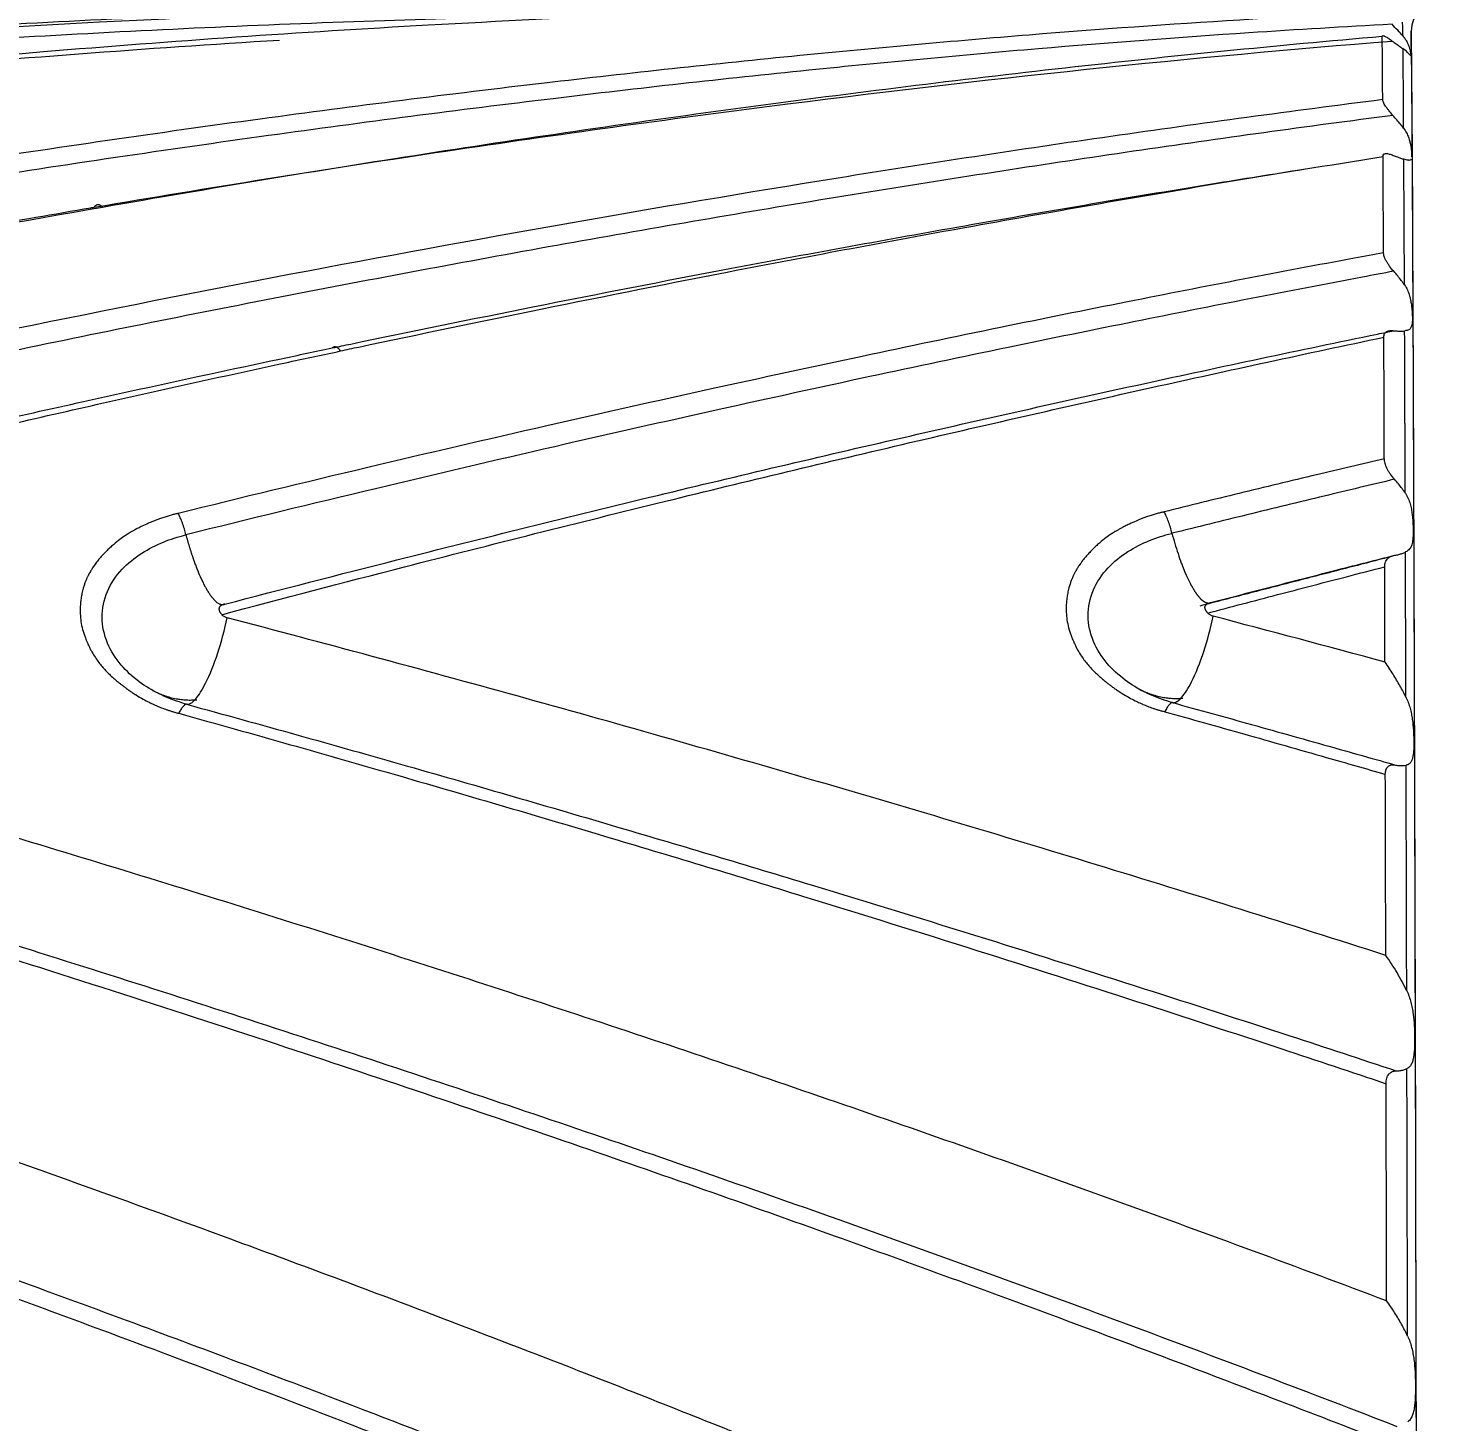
# Model space of a CAD drawing. Extents: x 16539 to 19738, y -91 to 2224.
# Drawn here: x 17740.02 to 17754.34, y 1933.45 to 1947.58 of the extents above; entities that cross this region are included whole.
import ezdxf

# ---------------------------------------------------------------- set-up
doc = ezdxf.new("R2010")
doc.units = 0
doc.header["$LTSCALE"] = 10
doc.header["$MEASUREMENT"] = 0
doc.header["$PDMODE"] = 3
doc.header["$PDSIZE"] = -10
doc.layers.get('0').update_dxf_attribs({"linetype": 'CONTINUOUS'})
doc.layers.get('DEFPOINTS').update_dxf_attribs({"linetype": 'CONTINUOUS'})
doc.layers.add('1', color=7, linetype='CONTINUOUS')
doc.styles.add('Daelim Dimension', font='NanumGothic.ttf')
doc.dimstyles.new('DEFAULT', dxfattribs={"dimscale": 2, "dimtxt": 2, "dimasz": 2, "dimexe": 0, "dimexo": 2, "dimgap": 1, "dimtad": 1, "dimdec": 1, "dimzin": 9, "dimdsep": 46, "dimtxsty": 'Daelim Dimension', "dimcen": 0.5, "dimclrd": 5, "dimclre": 5, "dimclrt": 256, "dimadec": 1, "dimazin": 0, "dimtfac": 1, "dimtdec": 1, "dimtix": 1, "dimtmove": 0, "dimatfit": 3, "dimfxl": 1, "dimtolj": 1, "dimtzin": 1, "dimlwd": 9, "dimlwe": 9, "dimarcsym": 0})

# ---------------------------------------------------------------- blocks, each defined once
blk = doc.blocks.new('*D22')
at = {"color": 5, "lineweight": 9, "ltscale": 0.5, "transparency": 16777216}
for p, q in [((17622.78, 2064.783), (18054.86, 2064.783)), ((18052.86, 1462.432), (18052.86, 2056.783)), ((17517.576, 1454.432), (18054.86, 1454.432))]:
    blk.add_line(p, q, dxfattribs=at)
at = {"color": 5, "ltscale": 0.5, "transparency": 16777216}
for points in [[(18051.527, 2056.783), (18054.193, 2056.783), (18052.86, 2064.783)], [(18051.527, 1462.432), (18054.193, 1462.432), (18052.86, 1454.432)]]:
    blk.add_solid(points, dxfattribs=at)
at = {"layer": 'DEFPOINTS', "color": 0, "ltscale": 0.5, "transparency": 16777216}
for p in [(17618.78, 2064.783), (18052.86, 2064.783), (17513.576, 1454.432)]:
    blk.add_point(p, dxfattribs=at)
at = {"color": 7, "ltscale": 0.5, "transparency": 16777216, "insert": (18039.973, 1759.608), "char_height": 20, "attachment_point": 5, "rotation": 90, "style": 'Daelim Dimension'}
blk.add_mtext('\\A1;610', dxfattribs=at)
blk = doc.blocks.new('*D27')
at = {"color": 5, "lineweight": 9, "ltscale": 0.5, "transparency": 16777216}
for p, q in [((17546.676, 2064.9), (17895.751, 2064.9)), ((17893.751, 1615.973), (17893.751, 2056.9)), ((17517.701, 1607.973), (17895.751, 1607.973))]:
    blk.add_line(p, q, dxfattribs=at)
at = {"color": 5, "ltscale": 0.5, "transparency": 16777216}
for points in [[(17892.418, 2056.9), (17895.085, 2056.9), (17893.751, 2064.9)], [(17892.418, 1615.973), (17895.085, 1615.973), (17893.751, 1607.973)]]:
    blk.add_solid(points, dxfattribs=at)
at = {"layer": 'DEFPOINTS', "color": 0, "ltscale": 0.5, "transparency": 16777216}
for p in [(17542.676, 2064.9), (17893.751, 2064.9), (17513.701, 1607.973)]:
    blk.add_point(p, dxfattribs=at)
at = {"color": 7, "ltscale": 0.5, "transparency": 16777216, "insert": (17880.979, 1836.436), "char_height": 20, "attachment_point": 5, "rotation": 90, "style": 'Daelim Dimension'}
blk.add_mtext('\\A1;457', dxfattribs=at)

msp = doc.modelspace()

# ---------------------------------------------------------------- linework, layer by layer
at = {"layer": '1', "color": 7, "linetype": 'Continuous', "lineweight": 18}
for centre, major_axis, ratio, start_param, end_param in [((17754.344, 1947.556), (0, -0.3), 0.999999, 3.141593, 4.712389), ((17753.988, 1926.856), (0.033, -20.788), 0.00156, 3.026454, 3.14159), ((17754.076, 1926.856), (-0.033, 20.7), 0.00156, 0, 0.112383), ((17754.076, 1926.856), (0.033, -20.7), 0.00156, 3.135344, 3.141593), ((17754.076, 1926.856), (-0.033, 20.7), 0.00156, 3.141593, 6.276937), ((17753.776, 1926.855), (0.033, -21), 0.00156, 2.832499, 2.958056), ((17754.076, 1926.856), (0.033, -20.576), 0.00156, 3.004781, 3.141651), ((17753.988, 1926.856), (0.033, -20.788), 0.00156, 2.818662, 2.981076), ((17754.076, 1926.856), (0.033, -20.576), 0.00156, 6.146373, 9.287966), ((17753.776, 1926.855), (0.033, -21), 0.00156, 2.643865, 2.752083), ((17753.988, 1926.856), (0.033, -20.788), 0.00156, 2.629923, 2.774204), ((17753.776, 1926.855), (0.033, -21), 0.00156, 2.464155, 2.564182), ((17753.988, 1926.856), (0.033, -20.788), 0.00156, 2.450166, 2.58588), ((17753.988, 1926.856), (0.033, -20.788), 0.00156, 2.306105, 2.406278), ((17741.813, 1942.467), (0.186, -0.727), 0.256177, 5.105774, 5.498474), ((17751.813, 1942.482), (0.186, -0.727), 0.256177, 5.105774, 5.498474), ((17753.776, 1926.855), (0.033, -21), 0.00156, 2.319905, 2.384758), ((17741.816, 1941.454), (0.195, 0.724), 0.236743, 3.992307, 4.987463), ((17751.816, 1941.469), (0.195, 0.724), 0.236743, 3.992307, 4.987467), ((17751.816, 1941.469), (0.195, 0.724), 0.236743, 3.599608, 3.992307), ((17741.816, 1941.454), (0.195, 0.724), 0.236743, 3.599608, 3.992307), ((17753.988, 1926.856), (0.033, -20.788), 0.00156, 2.126504, 2.262218), ((17753.776, 1926.855), (0.033, -21), 0.00156, 2.140452, 2.248229), ((17753.988, 1926.856), (0.033, -20.788), 0.00156, 1.938179, 2.082461), ((17753.776, 1926.855), (0.033, -21), 0.00156, 1.952489, 2.068523)]:
    msp.add_ellipse(centre, major_axis=major_axis, ratio=ratio, start_param=start_param, end_param=end_param, dxfattribs=at)
for points, knots in [([(17747.988, 1947.846), (17747.476, 1947.846), (17745.858, 1947.837), (17743.087, 1947.778), (17739.755, 1947.63), (17736.558, 1947.414), (17733.623, 1947.151), (17730.936, 1946.855), (17728.697, 1946.562), (17727.35, 1946.363), (17726.826, 1946.282)], [0, 0, 0, 0, 0.072336, 0.228455, 0.391459, 0.543336, 0.68104, 0.807743, 0.925103, 1, 1, 1, 1]), ([(17738.841, 1947.537), (17739.474, 1947.578), (17740.107, 1947.615), (17741.539, 1947.689), (17742.338, 1947.724), (17744.735, 1947.809), (17746.335, 1947.84), (17747.935, 1947.846)], [0, 0, 0, 0, 0.209069, 0.209069, 0.472713, 0.472713, 1, 1, 1, 1]), ([(17712.593, 1941.894), (17712.617, 1941.903), (17713.032, 1942.048), (17713.875, 1942.334), (17715.162, 1942.748), (17716.566, 1943.173), (17718.096, 1943.607), (17719.763, 1944.048), (17721.581, 1944.494), (17723.566, 1944.942), (17725.737, 1945.388), (17728.117, 1945.827), (17730.729, 1946.255), (17733.606, 1946.662), (17736.782, 1947.04), (17740.304, 1947.374), (17744.224, 1947.645), (17746.978, 1947.759), (17748.43, 1947.798)], [0, 0, 0, 0, 0.002072, 0.035968, 0.072811, 0.112793, 0.156152, 0.203178, 0.254251, 0.309821, 0.370386, 0.436502, 0.508863, 0.588303, 0.675808, 0.772484, 0.880035, 1, 1, 1, 1]), ([(17753.747, 1947.747), (17753.267, 1947.724), (17752.078, 1947.658), (17750.111, 1947.517), (17747.761, 1947.306), (17745.161, 1947.025), (17742.302, 1946.663), (17739.28, 1946.223), (17736.262, 1945.73), (17733.369, 1945.209), (17730.574, 1944.665), (17727.732, 1944.072), (17724.714, 1943.399), (17722.623, 1942.9), (17721.538, 1942.633)], [0, 0, 0, 0, 0.045754, 0.113175, 0.186286, 0.267334, 0.357136, 0.453469, 0.548754, 0.637391, 0.721464, 0.807217, 0.899927, 1, 1, 1, 1]), ([(17747.507, 1947.74), (17747.181, 1947.738), (17745.75, 1947.721), (17743.166, 1947.657), (17739.835, 1947.497), (17736.639, 1947.27), (17733.705, 1946.998), (17731.019, 1946.692), (17728.781, 1946.393), (17727.435, 1946.19), (17726.911, 1946.107)], [0, 0, 0, 0, 0.047202, 0.207551, 0.374972, 0.530963, 0.672398, 0.802534, 0.923073, 1, 1, 1, 1]), ([(17753.85, 1947.624), (17753.367, 1947.598), (17752.174, 1947.527), (17750.203, 1947.377), (17747.85, 1947.157), (17745.248, 1946.867), (17742.387, 1946.495), (17739.363, 1946.046), (17736.343, 1945.544), (17733.449, 1945.016), (17730.654, 1944.465), (17727.811, 1943.866), (17724.792, 1943.186), (17722.702, 1942.684), (17721.617, 1942.415)], [0, 0, 0, 0, 0.045988, 0.113392, 0.186486, 0.267514, 0.357294, 0.453603, 0.548864, 0.63748, 0.721532, 0.807264, 0.899951, 1, 1, 1, 1]), ([(17753.959, 1947.506), (17753.943, 1947.525), (17753.925, 1947.544), (17753.888, 1947.583), (17753.869, 1947.603), (17753.85, 1947.624)], [0, 0, 0, 0, 0.5, 0.5, 1, 1, 1, 1]), ([(17712.335, 1941.906), (17712.943, 1942.118), (17713.565, 1942.325), (17714.833, 1942.73), (17715.479, 1942.927), (17717.454, 1943.505), (17718.817, 1943.869), (17720.919, 1944.382), (17721.629, 1944.547), (17723.067, 1944.866), (17723.794, 1945.02), (17724.896, 1945.241), (17725.266, 1945.313), (17726.007, 1945.454), (17726.38, 1945.523), (17727.502, 1945.726), (17728.257, 1945.855), (17729.402, 1946.039), (17729.785, 1946.099), (17730.556, 1946.216), (17730.943, 1946.273), (17732.111, 1946.44), (17732.897, 1946.545), (17735.273, 1946.841), (17736.882, 1947.013), (17739.85, 1947.278), (17741.205, 1947.381), (17742.565, 1947.464)], [0, 0, 0, 0, 0.073227, 0.073227, 0.146453, 0.146453, 0.292906, 0.292906, 0.366133, 0.366133, 0.439359, 0.439359, 0.475973, 0.475973, 0.512586, 0.512586, 0.585812, 0.585812, 0.622426, 0.622426, 0.659039, 0.659039, 0.732265, 0.732265, 0.878719, 0.878719, 1, 1, 1, 1]), ([(17740.687, 1945.769), (17741.271, 1945.868), (17741.852, 1945.964), (17743.005, 1946.148), (17743.578, 1946.237), (17745.285, 1946.493), (17746.408, 1946.649), (17749.714, 1947.072), (17751.837, 1947.294), (17753.852, 1947.454)], [0, 0, 0, 0, 0.125, 0.125, 0.25, 0.25, 0.5, 0.5, 1, 1, 1, 1]), ([(17740.771, 1945.771), (17741.863, 1945.962), (17742.952, 1946.142), (17745.128, 1946.48), (17746.213, 1946.638), (17748.378, 1946.929), (17749.458, 1947.063), (17751.61, 1947.304), (17752.682, 1947.411), (17753.75, 1947.503)], [0, 0, 0, 0, 0.25, 0.25, 0.5, 0.5, 0.75, 0.75, 1, 1, 1, 1]), ([(17753.75, 1947.503), (17753.75, 1947.508), (17753.753, 1947.51), (17753.761, 1947.509), (17753.764, 1947.508), (17753.772, 1947.505), (17753.776, 1947.503), (17753.79, 1947.496), (17753.8, 1947.49), (17753.818, 1947.478), (17753.825, 1947.474), (17753.838, 1947.464), (17753.845, 1947.459), (17753.852, 1947.454)], [0, 0, 0, 0, 0.25, 0.25, 0.375, 0.375, 0.5, 0.5, 0.75, 0.75, 0.875, 0.875, 1, 1, 1, 1]), ([(17754.039, 1947.313), (17754.039, 1947.308), (17754.038, 1947.306), (17754.034, 1947.307), (17754.031, 1947.311), (17754.023, 1947.32), (17754.02, 1947.324), (17754.012, 1947.332), (17754.008, 1947.337), (17753.993, 1947.352), (17753.979, 1947.364), (17753.961, 1947.376)], [0, 0, 0, 0, 0.25, 0.25, 0.5, 0.5, 0.625, 0.625, 0.75, 0.75, 1, 1, 1, 1]), ([(17753.858, 1946.7), (17753.843, 1946.717), (17753.829, 1946.733), (17753.813, 1946.753), (17753.81, 1946.757), (17753.804, 1946.765), (17753.795, 1946.777), (17753.787, 1946.788), (17753.778, 1946.802), (17753.774, 1946.809), (17753.767, 1946.822), (17753.764, 1946.828), (17753.759, 1946.839), (17753.757, 1946.844), (17753.755, 1946.853), (17753.755, 1946.857), (17753.755, 1946.86)], [0, 0, 0, 0, 0.25, 0.25, 0.3125, 0.3125, 0.375, 0.5, 0.5, 0.625, 0.625, 0.75, 0.75, 0.875, 0.875, 1, 1, 1, 1]), ([(17753.967, 1946.569), (17753.979, 1946.554), (17753.989, 1946.538), (17754.001, 1946.516), (17754.004, 1946.508), (17754.011, 1946.493), (17754.014, 1946.486), (17754.022, 1946.464), (17754.026, 1946.45), (17754.032, 1946.424), (17754.035, 1946.411), (17754.038, 1946.393), (17754.039, 1946.388), (17754.041, 1946.376), (17754.042, 1946.371), (17754.044, 1946.355), (17754.045, 1946.345), (17754.047, 1946.318), (17754.047, 1946.303), (17754.047, 1946.287), (17754.047, 1946.284), (17754.047, 1946.281)], [0, 0, 0, 0, 0.117672, 0.117672, 0.176507, 0.176507, 0.235343, 0.235343, 0.353015, 0.353015, 0.470687, 0.470687, 0.529522, 0.529522, 0.588358, 0.588358, 0.70603, 0.70603, 0.941373, 0.941373, 1, 1, 1, 1]), ([(17743.184, 1944.311), (17743.246, 1944.325), (17743.924, 1944.469), (17745.268, 1944.749), (17747.318, 1945.157), (17749.615, 1945.587), (17751.796, 1945.967), (17753.208, 1946.196), (17753.758, 1946.282)], [0, 0, 0, 0, 0.017515, 0.191573, 0.380245, 0.597803, 0.843152, 1, 1, 1, 1]), ([(17753.758, 1946.282), (17753.758, 1946.293), (17753.761, 1946.3), (17753.769, 1946.308), (17753.772, 1946.31), (17753.78, 1946.312), (17753.784, 1946.313), (17753.798, 1946.313), (17753.809, 1946.312), (17753.827, 1946.307), (17753.833, 1946.305), (17753.846, 1946.301), (17753.853, 1946.298), (17753.86, 1946.295)], [0, 0, 0, 0, 0.25, 0.25, 0.375, 0.375, 0.5, 0.5, 0.75, 0.75, 0.875, 0.875, 1, 1, 1, 1]), ([(17754.042, 1946.256), (17754.04, 1946.251), (17754.037, 1946.248), (17754.03, 1946.245), (17754.027, 1946.244), (17754.02, 1946.244), (17754.016, 1946.245), (17754, 1946.248), (17753.987, 1946.252), (17753.969, 1946.256)], [0, 0, 0, 0, 0.294376, 0.294376, 0.470782, 0.470782, 0.647188, 0.647188, 1, 1, 1, 1]), ([(17743.103, 1944.343), (17743.165, 1944.356), (17743.843, 1944.497), (17745.187, 1944.772), (17747.236, 1945.17), (17749.533, 1945.59), (17751.472, 1945.919), (17752.644, 1946.106), (17752.954, 1946.155)], [0, 0, 0, 0, 0.018799, 0.205625, 0.408134, 0.64165, 0.904994, 1, 1, 1, 1]), ([(17721.981, 1941.606), (17723.551, 1942.023), (17725.122, 1942.424), (17728.261, 1943.191), (17729.829, 1943.557), (17732.963, 1944.254), (17734.528, 1944.585), (17737.654, 1945.208), (17739.214, 1945.5), (17740.771, 1945.771)], [0, 0, 0, 0, 0.25, 0.25, 0.5, 0.5, 0.75, 0.75, 1, 1, 1, 1]), ([(17722.009, 1941.712), (17722.048, 1941.722), (17723.179, 1942.017), (17725.333, 1942.563), (17728.376, 1943.289), (17731.174, 1943.92), (17733.739, 1944.464), (17736.128, 1944.942), (17738.413, 1945.373), (17739.921, 1945.639), (17740.676, 1945.767), (17740.687, 1945.769)], [0, 0, 0, 0, 0.006212, 0.181129, 0.344766, 0.493873, 0.629957, 0.756574, 0.878127, 0.998092, 1, 1, 1, 1]), ([(17753.763, 1945.308), (17753.665, 1945.289), (17753.191, 1945.201), (17752.325, 1945.037), (17751.127, 1944.803), (17749.839, 1944.543), (17748.433, 1944.249), (17746.9, 1943.918), (17745.229, 1943.543), (17743.426, 1943.124), (17742.179, 1942.822), (17741.538, 1942.664)], [0, 0, 0, 0, 0.024064, 0.116682, 0.212879, 0.318334, 0.433039, 0.558128, 0.694436, 0.842903, 1, 1, 1, 1]), ([(17753.866, 1945.12), (17753.851, 1945.136), (17753.837, 1945.154), (17753.818, 1945.18), (17753.812, 1945.189), (17753.801, 1945.206), (17753.796, 1945.214), (17753.789, 1945.227), (17753.786, 1945.231), (17753.782, 1945.239), (17753.78, 1945.243), (17753.775, 1945.255), (17753.772, 1945.263), (17753.767, 1945.277), (17753.766, 1945.284), (17753.763, 1945.296), (17753.763, 1945.302), (17753.763, 1945.308)], [0, 0, 0, 0, 0.25, 0.25, 0.375, 0.375, 0.5, 0.5, 0.5625, 0.5625, 0.625, 0.625, 0.75, 0.75, 0.875, 0.875, 1, 1, 1, 1]), ([(17753.976, 1944.981), (17753.987, 1944.965), (17753.997, 1944.948), (17754.009, 1944.922), (17754.012, 1944.914), (17754.019, 1944.897), (17754.022, 1944.888), (17754.029, 1944.863), (17754.034, 1944.847), (17754.04, 1944.815), (17754.043, 1944.8), (17754.047, 1944.77), (17754.049, 1944.756), (17754.052, 1944.729), (17754.053, 1944.716), (17754.055, 1944.679), (17754.055, 1944.657), (17754.055, 1944.627), (17754.055, 1944.617), (17754.054, 1944.6), (17754.053, 1944.592), (17754.05, 1944.57), (17754.046, 1944.558), (17754.039, 1944.544), (17754.036, 1944.54), (17754.028, 1944.532), (17754.024, 1944.529), (17754.009, 1944.521), (17753.995, 1944.518), (17753.978, 1944.516)], [0, 0, 0, 0, 0.0625, 0.0625, 0.09375, 0.09375, 0.125, 0.125, 0.1875, 0.1875, 0.25, 0.25, 0.3125, 0.3125, 0.375, 0.375, 0.5, 0.5, 0.5625, 0.5625, 0.625, 0.625, 0.75, 0.75, 0.8125, 0.8125, 0.875, 0.875, 1, 1, 1, 1]), ([(17741.981, 1941.637), (17742.598, 1941.802), (17744.098, 1942.194), (17746.425, 1942.779), (17748.95, 1943.384), (17751.379, 1943.938), (17752.981, 1944.285), (17753.766, 1944.451)], [0, 0, 0, 0, 0.156995, 0.381339, 0.591734, 0.799579, 1, 1, 1, 1]), ([(17742.01, 1941.744), (17742.591, 1941.895), (17744.056, 1942.272), (17746.346, 1942.839), (17748.871, 1943.434), (17751.305, 1943.979), (17752.967, 1944.332), (17753.813, 1944.506), (17753.868, 1944.517)], [0, 0, 0, 0, 0.146886, 0.369811, 0.578877, 0.785408, 0.985935, 1, 1, 1, 1]), ([(17753.766, 1944.451), (17753.766, 1944.466), (17753.769, 1944.478), (17753.777, 1944.492), (17753.781, 1944.496), (17753.788, 1944.504), (17753.793, 1944.507), (17753.806, 1944.514), (17753.817, 1944.517), (17753.841, 1944.52), (17753.854, 1944.519), (17753.868, 1944.517)], [0, 0, 0, 0, 0.25, 0.25, 0.375, 0.375, 0.5, 0.5, 0.75, 0.75, 1, 1, 1, 1]), ([(17731.981, 1941.622), (17732.003, 1941.628), (17732.777, 1941.833), (17734.298, 1942.229), (17736.512, 1942.783), (17738.652, 1943.297), (17740.692, 1943.767), (17742.189, 1944.098), (17743.01, 1944.274), (17743.184, 1944.311)], [0, 0, 0, 0, 0.006101, 0.206846, 0.40683, 0.598535, 0.779753, 0.953338, 1, 1, 1, 1]), ([(17732.008, 1941.727), (17732.746, 1941.92), (17734.232, 1942.301), (17736.433, 1942.842), (17738.572, 1943.348), (17740.612, 1943.809), (17742.109, 1944.133), (17742.93, 1944.306), (17743.103, 1944.343)], [0, 0, 0, 0, 0.199199, 0.401111, 0.594664, 0.777629, 0.952888, 1, 1, 1, 1]), ([(17753.771, 1943.218), (17753.542, 1943.164), (17753.051, 1943.048), (17752.306, 1942.869), (17751.791, 1942.743), (17751.538, 1942.68)], [0, 0, 0, 0, 0.308135, 0.659832, 1, 1, 1, 1]), ([(17753.874, 1943.01), (17753.859, 1943.027), (17753.845, 1943.044), (17753.826, 1943.071), (17753.82, 1943.081), (17753.809, 1943.099), (17753.804, 1943.108), (17753.797, 1943.122), (17753.795, 1943.127), (17753.791, 1943.136), (17753.789, 1943.141), (17753.783, 1943.154), (17753.78, 1943.163), (17753.776, 1943.18), (17753.774, 1943.188), (17753.772, 1943.204), (17753.771, 1943.211), (17753.771, 1943.218)], [0, 0, 0, 0, 0.25, 0.25, 0.375, 0.375, 0.5, 0.5, 0.5625, 0.5625, 0.625, 0.625, 0.75, 0.75, 0.875, 0.875, 1, 1, 1, 1]), ([(17753.874, 1943.01), (17753.637, 1942.954), (17753.137, 1942.834), (17752.385, 1942.652), (17751.87, 1942.525), (17751.617, 1942.462)], [0, 0, 0, 0, 0.315597, 0.663501, 1, 1, 1, 1]), ([(17753.984, 1942.869), (17753.995, 1942.852), (17754.005, 1942.834), (17754.017, 1942.807), (17754.02, 1942.798), (17754.027, 1942.78), (17754.03, 1942.77), (17754.037, 1942.743), (17754.042, 1942.724), (17754.048, 1942.689), (17754.051, 1942.671), (17754.055, 1942.637), (17754.057, 1942.62), (17754.06, 1942.588), (17754.061, 1942.573), (17754.063, 1942.527), (17754.063, 1942.499), (17754.063, 1942.461), (17754.063, 1942.448), (17754.062, 1942.424), (17754.061, 1942.413), (17754.058, 1942.381), (17754.055, 1942.363), (17754.047, 1942.338), (17754.044, 1942.33), (17754.036, 1942.316), (17754.032, 1942.31), (17754.017, 1942.291), (17754.004, 1942.281), (17753.986, 1942.273)], [0, 0, 0, 0, 0.0625, 0.0625, 0.09375, 0.09375, 0.125, 0.125, 0.1875, 0.1875, 0.25, 0.25, 0.3125, 0.3125, 0.375, 0.375, 0.5, 0.5, 0.5625, 0.5625, 0.625, 0.625, 0.75, 0.75, 0.8125, 0.8125, 0.875, 0.875, 1, 1, 1, 1]), ([(17751.538, 1942.68), (17751.533, 1942.679), (17751.522, 1942.676), (17751.505, 1942.672), (17751.487, 1942.668), (17751.468, 1942.662), (17751.448, 1942.657), (17751.427, 1942.65), (17751.405, 1942.643), (17751.381, 1942.636), (17751.33, 1942.618), (17751.264, 1942.592), (17751.193, 1942.56), (17751.143, 1942.536), (17751.106, 1942.517), (17751.076, 1942.5), (17751.052, 1942.486), (17751.034, 1942.475), (17751.013, 1942.462), (17750.979, 1942.44), (17750.926, 1942.401), (17750.873, 1942.357), (17750.826, 1942.313), (17750.791, 1942.278), (17750.758, 1942.242), (17750.726, 1942.205), (17750.697, 1942.167), (17750.672, 1942.131), (17750.655, 1942.103), (17750.643, 1942.083), (17750.636, 1942.071), (17750.631, 1942.062), (17750.627, 1942.054), (17750.622, 1942.043), (17750.616, 1942.031), (17750.61, 1942.019), (17750.604, 1942.005), (17750.598, 1941.99), (17750.592, 1941.974), (17750.587, 1941.957), (17750.581, 1941.939), (17750.572, 1941.91), (17750.562, 1941.869), (17750.553, 1941.817), (17750.546, 1941.765), (17750.544, 1941.712), (17750.545, 1941.658), (17750.55, 1941.595), (17750.562, 1941.523), (17750.58, 1941.465), (17750.594, 1941.425), (17750.602, 1941.404), (17750.612, 1941.38), (17750.624, 1941.353), (17750.638, 1941.322), (17750.659, 1941.281), (17750.688, 1941.233), (17750.722, 1941.182), (17750.757, 1941.138), (17750.793, 1941.097), (17750.83, 1941.058), (17750.87, 1941.02), (17750.905, 1940.99), (17750.933, 1940.967), (17750.955, 1940.949), (17750.98, 1940.929), (17751.008, 1940.908), (17751.039, 1940.886), (17751.074, 1940.863), (17751.121, 1940.832), (17751.178, 1940.798), (17751.238, 1940.767), (17751.285, 1940.744), (17751.319, 1940.729), (17751.346, 1940.718), (17751.371, 1940.708), (17751.396, 1940.698), (17751.424, 1940.689), (17751.452, 1940.679), (17751.482, 1940.67), (17751.513, 1940.661), (17751.534, 1940.656), (17751.544, 1940.653)], [0, 0, 0, 0, 0.004514, 0.009375, 0.014582, 0.020134, 0.026033, 0.032277, 0.038868, 0.045804, 0.053088, 0.085462, 0.107841, 0.122459, 0.135072, 0.145673, 0.154261, 0.160832, 0.165387, 0.177473, 0.198593, 0.228735, 0.245734, 0.262544, 0.279173, 0.295624, 0.314343, 0.32969, 0.341652, 0.350225, 0.355402, 0.357182, 0.361165, 0.365541, 0.370313, 0.375478, 0.381038, 0.386992, 0.393339, 0.400081, 0.407215, 0.414743, 0.435078, 0.455096, 0.474801, 0.495327, 0.515844, 0.536355, 0.566785, 0.597198, 0.603982, 0.612083, 0.621502, 0.63224, 0.644298, 0.657675, 0.681354, 0.70217, 0.720119, 0.737709, 0.755246, 0.772729, 0.790159, 0.79804, 0.80685, 0.816588, 0.827256, 0.838857, 0.851391, 0.864859, 0.889701, 0.909565, 0.924453, 0.934368, 0.941588, 0.949088, 0.95687, 0.964934, 0.973278, 0.981904, 0.990811, 1, 1, 1, 1]), ([(17741.538, 1942.664), (17741.533, 1942.663), (17741.522, 1942.661), (17741.505, 1942.656), (17741.487, 1942.652), (17741.468, 1942.646), (17741.448, 1942.641), (17741.427, 1942.634), (17741.405, 1942.627), (17741.382, 1942.62), (17741.33, 1942.602), (17741.264, 1942.576), (17741.193, 1942.544), (17741.143, 1942.52), (17741.106, 1942.501), (17741.076, 1942.484), (17741.052, 1942.47), (17741.034, 1942.459), (17741.013, 1942.446), (17740.979, 1942.424), (17740.926, 1942.385), (17740.873, 1942.341), (17740.826, 1942.297), (17740.791, 1942.262), (17740.758, 1942.227), (17740.726, 1942.189), (17740.697, 1942.151), (17740.672, 1942.115), (17740.655, 1942.087), (17740.643, 1942.067), (17740.636, 1942.055), (17740.631, 1942.046), (17740.627, 1942.038), (17740.622, 1942.027), (17740.616, 1942.016), (17740.61, 1942.003), (17740.604, 1941.989), (17740.598, 1941.974), (17740.592, 1941.959), (17740.587, 1941.942), (17740.581, 1941.924), (17740.572, 1941.894), (17740.562, 1941.853), (17740.553, 1941.801), (17740.547, 1941.749), (17740.544, 1941.696), (17740.545, 1941.642), (17740.55, 1941.579), (17740.562, 1941.508), (17740.58, 1941.449), (17740.594, 1941.41), (17740.602, 1941.389), (17740.612, 1941.364), (17740.624, 1941.337), (17740.638, 1941.306), (17740.659, 1941.265), (17740.688, 1941.217), (17740.722, 1941.166), (17740.757, 1941.122), (17740.793, 1941.081), (17740.83, 1941.042), (17740.87, 1941.004), (17740.905, 1940.974), (17740.933, 1940.951), (17740.955, 1940.933), (17740.98, 1940.914), (17741.008, 1940.893), (17741.039, 1940.87), (17741.074, 1940.847), (17741.121, 1940.816), (17741.178, 1940.783), (17741.238, 1940.751), (17741.285, 1940.728), (17741.319, 1940.713), (17741.346, 1940.702), (17741.371, 1940.692), (17741.396, 1940.683), (17741.424, 1940.673), (17741.452, 1940.664), (17741.482, 1940.654), (17741.513, 1940.645), (17741.534, 1940.64), (17741.544, 1940.637)], [0, 0, 0, 0, 0.004514, 0.009374, 0.01458, 0.020132, 0.026031, 0.032276, 0.038866, 0.045804, 0.053088, 0.085453, 0.107841, 0.122444, 0.135047, 0.145645, 0.154236, 0.160816, 0.165387, 0.177467, 0.198587, 0.228734, 0.245733, 0.262543, 0.279172, 0.295623, 0.314342, 0.329687, 0.34165, 0.350222, 0.355401, 0.357182, 0.361164, 0.365541, 0.370312, 0.375477, 0.381037, 0.386991, 0.393338, 0.40008, 0.407215, 0.414743, 0.435077, 0.455095, 0.4748, 0.495326, 0.515843, 0.536354, 0.566784, 0.597197, 0.603981, 0.612082, 0.621502, 0.63224, 0.644297, 0.657674, 0.681353, 0.702169, 0.720118, 0.737708, 0.755245, 0.772728, 0.790158, 0.798041, 0.806851, 0.81659, 0.827259, 0.838859, 0.851392, 0.864858, 0.889717, 0.909587, 0.92447, 0.934367, 0.941584, 0.949083, 0.956863, 0.964926, 0.973271, 0.981899, 0.990808, 1, 1, 1, 1]), ([(17752.008, 1941.759), (17752.223, 1941.815), (17752.656, 1941.928), (17753.279, 1942.088), (17753.687, 1942.191), (17753.877, 1942.239)], [0, 0, 0, 0, 0.345439, 0.695347, 1, 1, 1, 1]), ([(17753.775, 1942.123), (17753.775, 1942.142), (17753.778, 1942.158), (17753.786, 1942.178), (17753.789, 1942.185), (17753.797, 1942.196), (17753.801, 1942.201), (17753.815, 1942.215), (17753.825, 1942.222), (17753.849, 1942.233), (17753.863, 1942.237), (17753.877, 1942.239)], [0, 0, 0, 0, 0.25, 0.25, 0.375, 0.375, 0.5, 0.5, 0.75, 0.75, 1, 1, 1, 1]), ([(17751.981, 1941.653), (17751.995, 1941.657), (17752.245, 1941.724), (17752.714, 1941.847), (17753.298, 1942), (17753.645, 1942.089), (17753.775, 1942.123)], [0, 0, 0, 0, 0.023735, 0.418913, 0.783398, 1, 1, 1, 1]), ([(17741.813, 1941.919), (17741.815, 1941.916), (17741.818, 1941.91), (17741.823, 1941.901), (17741.828, 1941.892), (17741.833, 1941.883), (17741.839, 1941.875), (17741.844, 1941.866), (17741.849, 1941.858), (17741.855, 1941.849), (17741.86, 1941.841), (17741.866, 1941.833), (17741.872, 1941.825), (17741.877, 1941.818), (17741.883, 1941.811), (17741.889, 1941.803), (17741.895, 1941.797), (17741.901, 1941.79), (17741.906, 1941.784), (17741.912, 1941.778), (17741.921, 1941.77), (17741.931, 1941.761), (17741.943, 1941.753), (17741.955, 1941.746), (17741.965, 1941.742), (17741.974, 1941.74), (17741.982, 1941.739), (17741.989, 1941.739), (17741.997, 1941.74), (17742.003, 1941.741), (17742.008, 1941.743), (17742.01, 1941.744)], [0, 0, 0, 0, 0.022674, 0.045791, 0.069345, 0.093332, 0.117746, 0.142581, 0.16783, 0.193486, 0.219542, 0.245989, 0.272817, 0.300019, 0.327583, 0.355498, 0.383755, 0.41234, 0.441241, 0.470446, 0.499941, 0.5665, 0.630383, 0.691593, 0.750149, 0.793117, 0.835574, 0.877505, 0.918895, 0.95973, 1, 1, 1, 1]), ([(17751.813, 1941.935), (17751.815, 1941.932), (17751.818, 1941.926), (17751.823, 1941.917), (17751.828, 1941.908), (17751.833, 1941.9), (17751.838, 1941.892), (17751.842, 1941.884), (17751.847, 1941.877), (17751.852, 1941.869), (17751.857, 1941.862), (17751.862, 1941.856), (17751.866, 1941.849), (17751.871, 1941.843), (17751.875, 1941.836), (17751.88, 1941.831), (17751.884, 1941.825), (17751.889, 1941.82), (17751.893, 1941.814), (17751.898, 1941.809), (17751.902, 1941.805), (17751.906, 1941.8), (17751.91, 1941.796), (17751.914, 1941.792), (17751.917, 1941.789), (17751.92, 1941.787), (17751.922, 1941.785), (17751.924, 1941.783), (17751.927, 1941.781), (17751.931, 1941.778), (17751.935, 1941.775), (17751.939, 1941.772), (17751.944, 1941.769), (17751.949, 1941.766), (17751.955, 1941.763), (17751.961, 1941.76), (17751.967, 1941.758), (17751.973, 1941.756), (17751.98, 1941.755), (17751.987, 1941.755), (17751.994, 1941.755), (17752.001, 1941.756), (17752.006, 1941.758), (17752.008, 1941.759)], [0, 0, 0, 0, 0.022874, 0.045667, 0.068375, 0.090994, 0.11352, 0.13595, 0.15828, 0.180506, 0.202625, 0.224634, 0.24653, 0.268309, 0.289969, 0.311506, 0.332918, 0.354203, 0.375357, 0.396379, 0.417266, 0.438015, 0.458626, 0.479095, 0.499421, 0.506205, 0.515647, 0.527734, 0.542447, 0.559764, 0.579657, 0.602092, 0.62703, 0.654425, 0.684222, 0.716362, 0.750774, 0.787381, 0.826097, 0.866826, 0.909463, 0.953895, 1, 1, 1, 1]), ([(17742.01, 1941.744), (17742.009, 1941.743), (17742.006, 1941.743), (17742.003, 1941.742), (17741.999, 1941.741), (17741.996, 1941.74), (17741.993, 1941.739), (17741.989, 1941.738), (17741.986, 1941.737), (17741.982, 1941.735), (17741.979, 1941.733), (17741.974, 1941.731), (17741.968, 1941.727), (17741.962, 1941.721), (17741.957, 1941.715), (17741.954, 1941.709), (17741.953, 1941.704), (17741.952, 1941.698), (17741.952, 1941.692), (17741.953, 1941.686), (17741.954, 1941.679), (17741.957, 1941.673), (17741.96, 1941.666), (17741.964, 1941.659), (17741.969, 1941.652), (17741.974, 1941.645), (17741.978, 1941.64), (17741.981, 1941.637)], [0, 0, 0, 0, 0.019906, 0.040929, 0.063099, 0.086444, 0.110989, 0.136758, 0.163771, 0.192049, 0.221608, 0.252463, 0.330346, 0.401203, 0.465031, 0.521898, 0.569596, 0.616093, 0.66149, 0.705897, 0.749431, 0.79222, 0.8344, 0.876114, 0.917513, 0.958755, 1, 1, 1, 1]), ([(17751.981, 1941.653), (17751.979, 1941.655), (17751.977, 1941.657), (17751.974, 1941.661), (17751.971, 1941.665), (17751.968, 1941.669), (17751.966, 1941.672), (17751.963, 1941.676), (17751.961, 1941.68), (17751.959, 1941.683), (17751.958, 1941.687), (17751.956, 1941.69), (17751.955, 1941.693), (17751.954, 1941.697), (17751.953, 1941.7), (17751.953, 1941.703), (17751.952, 1941.706), (17751.952, 1941.709), (17751.952, 1941.712), (17751.952, 1941.715), (17751.952, 1941.718), (17751.953, 1941.721), (17751.954, 1941.725), (17751.957, 1941.731), (17751.961, 1941.737), (17751.967, 1941.742), (17751.973, 1941.746), (17751.978, 1941.749), (17751.982, 1941.751), (17751.987, 1941.753), (17751.991, 1941.755), (17751.997, 1941.756), (17752.002, 1941.758), (17752.006, 1941.759), (17752.008, 1941.759)], [0, 0, 0, 0, 0.022186, 0.044461, 0.066696, 0.088769, 0.110612, 0.132295, 0.153907, 0.175532, 0.197229, 0.219019, 0.240922, 0.262956, 0.285146, 0.307519, 0.3301, 0.352916, 0.376007, 0.399438, 0.423275, 0.447583, 0.472397, 0.540324, 0.606902, 0.673523, 0.741178, 0.779176, 0.816601, 0.853212, 0.889361, 0.925589, 0.962348, 1, 1, 1, 1]), ([(17753.803, 1930.524), (17753.156, 1930.817), (17752.507, 1931.106), (17751.206, 1931.673), (17750.554, 1931.953), (17749.247, 1932.502), (17748.593, 1932.773), (17747.281, 1933.305), (17746.624, 1933.568), (17745.308, 1934.084), (17744.65, 1934.338), (17743.33, 1934.838), (17742.67, 1935.084), (17740.687, 1935.812), (17739.361, 1936.283), (17737.37, 1936.967), (17736.705, 1937.192), (17735.376, 1937.634), (17734.045, 1938.07), (17732.713, 1938.492), (17731.38, 1938.908), (17730.714, 1939.112), (17729.38, 1939.515), (17728.712, 1939.713), (17727.377, 1940.103), (17726.71, 1940.294), (17724.707, 1940.859), (17723.371, 1941.223), (17722.034, 1941.574)], [0, 0, 0, 0, 0.0625, 0.0625, 0.125, 0.125, 0.1875, 0.1875, 0.25, 0.25, 0.3125, 0.3125, 0.375, 0.375, 0.5, 0.5, 0.5625, 0.5625, 0.625, 0.6875, 0.6875, 0.75, 0.75, 0.8125, 0.8125, 0.875, 0.875, 1, 1, 1, 1]), ([(17753.794, 1934.678), (17752.895, 1935.018), (17751.994, 1935.351), (17750.191, 1936.002), (17749.287, 1936.322), (17747.479, 1936.947), (17746.574, 1937.253), (17744.761, 1937.853), (17743.855, 1938.146), (17742.04, 1938.72), (17741.131, 1939.001), (17739.314, 1939.552), (17738.404, 1939.821), (17735.676, 1940.609), (17733.855, 1941.111), (17732.034, 1941.59)], [0, 0, 0, 0, 0.125, 0.125, 0.25, 0.25, 0.375, 0.375, 0.5, 0.5, 0.625, 0.625, 0.75, 0.75, 1, 1, 1, 1]), ([(17742.034, 1941.606), (17742.029, 1941.607), (17742.023, 1941.609), (17742.013, 1941.613), (17742.009, 1941.616), (17741.999, 1941.621), (17741.995, 1941.624), (17741.987, 1941.63), (17741.984, 1941.634), (17741.981, 1941.637)], [0, 0, 0, 0, 0.25, 0.25, 0.5, 0.5, 0.75, 0.75, 1, 1, 1, 1]), ([(17753.786, 1938.182), (17752.809, 1938.495), (17751.831, 1938.801), (17749.874, 1939.4), (17748.895, 1939.692), (17746.936, 1940.262), (17745.956, 1940.541), (17743.995, 1941.084), (17743.015, 1941.348), (17742.034, 1941.606)], [0, 0, 0, 0, 0.25, 0.25, 0.5, 0.5, 0.75, 0.75, 1, 1, 1, 1]), ([(17752.034, 1941.622), (17752.029, 1941.623), (17752.023, 1941.625), (17752.013, 1941.629), (17752.009, 1941.632), (17751.999, 1941.637), (17751.995, 1941.64), (17751.987, 1941.646), (17751.984, 1941.65), (17751.981, 1941.653)], [0, 0, 0, 0, 0.25, 0.25, 0.5, 0.5, 0.75, 0.75, 1, 1, 1, 1]), ([(17748.438, 1928.139), (17747.679, 1928.419), (17746.92, 1928.7), (17745.403, 1929.26), (17744.645, 1929.54), (17743.128, 1930.1), (17742.37, 1930.379), (17740.855, 1930.938), (17740.097, 1931.217), (17738.583, 1931.774), (17737.827, 1932.053), (17736.314, 1932.609), (17735.558, 1932.886), (17733.293, 1933.718), (17731.785, 1934.271), (17728.776, 1935.373), (17727.274, 1935.922), (17725.029, 1936.742), (17724.282, 1937.015), (17722.79, 1937.559), (17722.045, 1937.83), (17720.559, 1938.371), (17719.818, 1938.64), (17718.339, 1939.178), (17717.602, 1939.445), (17716.131, 1939.979), (17715.399, 1940.244), (17713.939, 1940.772), (17713.211, 1941.035), (17712.487, 1941.297)], [0, 0, 0, 0, 0.0625, 0.0625, 0.125, 0.125, 0.1875, 0.1875, 0.25, 0.25, 0.3125, 0.3125, 0.375, 0.375, 0.5, 0.5, 0.625, 0.625, 0.6875, 0.6875, 0.75, 0.75, 0.8125, 0.8125, 0.875, 0.875, 0.9375, 0.9375, 1, 1, 1, 1]), ([(17709.884, 1941.236), (17710.646, 1940.947), (17711.412, 1940.656), (17712.567, 1940.218), (17712.953, 1940.072), (17713.727, 1939.779), (17714.115, 1939.632), (17714.891, 1939.339), (17715.281, 1939.192), (17716.06, 1938.897), (17716.451, 1938.75), (17717.624, 1938.307), (17718.409, 1938.011), (17719.983, 1937.418), (17720.772, 1937.122), (17722.353, 1936.527), (17723.145, 1936.229), (17724.732, 1935.633), (17725.528, 1935.335), (17727.12, 1934.738), (17727.918, 1934.439), (17729.515, 1933.842), (17730.314, 1933.543), (17731.514, 1933.094), (17731.915, 1932.944), (17732.716, 1932.645), (17733.918, 1932.196), (17735.122, 1931.747), (17736.728, 1931.148), (17737.532, 1930.849), (17739.141, 1930.25), (17739.945, 1929.951), (17741.555, 1929.352), (17742.36, 1929.053), (17744.777, 1928.155), (17746.388, 1927.557), (17748.001, 1926.96)], [0, 0, 0, 0, 0.0625, 0.0625, 0.09375, 0.09375, 0.125, 0.125, 0.15625, 0.15625, 0.1875, 0.1875, 0.25, 0.25, 0.3125, 0.3125, 0.375, 0.375, 0.4375, 0.4375, 0.5, 0.5, 0.5625, 0.5625, 0.59375, 0.59375, 0.625, 0.6875, 0.6875, 0.75, 0.75, 0.8125, 0.8125, 0.875, 0.875, 1, 1, 1, 1]), ([(17721.623, 1940.698), (17722.76, 1940.385), (17724.962, 1939.763), (17728.129, 1938.821), (17731.036, 1937.914), (17733.72, 1937.042), (17736.268, 1936.181), (17738.738, 1935.315), (17741.115, 1934.449), (17743.347, 1933.607), (17745.393, 1932.809), (17747.249, 1932.062), (17748.934, 1931.363), (17750.469, 1930.709), (17751.864, 1930.099), (17752.995, 1929.592), (17753.661, 1929.288), (17753.908, 1929.174)], [0, 0, 0, 0, 0.104653, 0.202782, 0.291608, 0.372702, 0.450496, 0.527184, 0.601388, 0.671167, 0.734765, 0.792294, 0.844814, 0.892866, 0.936762, 0.976546, 1, 1, 1, 1]), ([(17741.622, 1940.729), (17741.632, 1940.728), (17741.652, 1940.73), (17741.683, 1940.748), (17741.705, 1940.77), (17741.717, 1940.784)], [0, 0, 0, 0, 0.333254, 0.666627, 1, 1, 1, 1]), ([(17741.622, 1940.729), (17742.37, 1940.524), (17743.831, 1940.115), (17745.944, 1939.502), (17747.898, 1938.918), (17749.674, 1938.371), (17751.292, 1937.86), (17752.68, 1937.411), (17753.532, 1937.131), (17753.891, 1937.011)], [0, 0, 0, 0, 0.182446, 0.357111, 0.516045, 0.660065, 0.791371, 0.911881, 1, 1, 1, 1]), ([(17751.622, 1940.745), (17751.624, 1940.745), (17751.626, 1940.745), (17751.63, 1940.744), (17751.633, 1940.744), (17751.637, 1940.745), (17751.641, 1940.745), (17751.644, 1940.746), (17751.648, 1940.747), (17751.651, 1940.748), (17751.655, 1940.749), (17751.658, 1940.751), (17751.662, 1940.753), (17751.666, 1940.755), (17751.669, 1940.757), (17751.672, 1940.759), (17751.676, 1940.761), (17751.679, 1940.763), (17751.682, 1940.766), (17751.686, 1940.768), (17751.689, 1940.771), (17751.692, 1940.774), (17751.695, 1940.777), (17751.698, 1940.779), (17751.701, 1940.782), (17751.704, 1940.785), (17751.706, 1940.788), (17751.709, 1940.791), (17751.712, 1940.794), (17751.714, 1940.797), (17751.716, 1940.799), (17751.717, 1940.8)], [0, 0, 0, 0, 0.043265, 0.086087, 0.128442, 0.170306, 0.211658, 0.252473, 0.29273, 0.332407, 0.371483, 0.409938, 0.447752, 0.484905, 0.52138, 0.557158, 0.592222, 0.626555, 0.660141, 0.692965, 0.725013, 0.75627, 0.786723, 0.816359, 0.845166, 0.873133, 0.900249, 0.926503, 0.951885, 0.976387, 1, 1, 1, 1]), ([(17751.622, 1940.745), (17751.89, 1940.672), (17752.435, 1940.521), (17753.189, 1940.309), (17753.675, 1940.172), (17753.883, 1940.112)], [0, 0, 0, 0, 0.354626, 0.72413, 1, 1, 1, 1]), ([(17753.99, 1940.801), (17754.008, 1940.764), (17754.022, 1940.727), (17754.037, 1940.67), (17754.042, 1940.651), (17754.049, 1940.613), (17754.052, 1940.594), (17754.06, 1940.538), (17754.064, 1940.502), (17754.068, 1940.432), (17754.069, 1940.399), (17754.07, 1940.334), (17754.07, 1940.304), (17754.067, 1940.249), (17754.065, 1940.224), (17754.059, 1940.19), (17754.056, 1940.179), (17754.05, 1940.16), (17754.046, 1940.151), (17754.038, 1940.139), (17754.035, 1940.135), (17754.029, 1940.129), (17754.025, 1940.126), (17754.013, 1940.117), (17754.004, 1940.113), (17753.992, 1940.111)], [0, 0, 0, 0, 0.125, 0.125, 0.1875, 0.1875, 0.25, 0.25, 0.375, 0.375, 0.5, 0.5, 0.625, 0.625, 0.75, 0.75, 0.8125, 0.8125, 0.875, 0.875, 0.90625, 0.90625, 0.9375, 0.9375, 1, 1, 1, 1]), ([(17721.545, 1940.605), (17722.682, 1940.288), (17724.884, 1939.657), (17728.05, 1938.704), (17730.957, 1937.787), (17733.64, 1936.905), (17736.187, 1936.036), (17738.656, 1935.161), (17741.032, 1934.289), (17743.262, 1933.44), (17745.307, 1932.636), (17747.162, 1931.883), (17748.845, 1931.18), (17750.379, 1930.522), (17751.772, 1929.909), (17752.899, 1929.4), (17753.562, 1929.096), (17753.806, 1928.983)], [0, 0, 0, 0, 0.104679, 0.202832, 0.291679, 0.372793, 0.450606, 0.527313, 0.601535, 0.671332, 0.734945, 0.792488, 0.845021, 0.893085, 0.936992, 0.976785, 1, 1, 1, 1]), ([(17731.545, 1940.621), (17732.871, 1940.251), (17735.425, 1939.517), (17739.089, 1938.399), (17742.426, 1937.327), (17745.425, 1936.317), (17748.098, 1935.378), (17750.465, 1934.515), (17752.329, 1933.812), (17753.41, 1933.395), (17753.797, 1933.244)], [0, 0, 0, 0, 0.178008, 0.342887, 0.49222, 0.626951, 0.747021, 0.853174, 0.947263, 1, 1, 1, 1]), ([(17741.544, 1940.637), (17742.292, 1940.429), (17743.754, 1940.014), (17745.866, 1939.394), (17747.82, 1938.802), (17749.596, 1938.248), (17751.213, 1937.732), (17752.593, 1937.28), (17753.437, 1937), (17753.789, 1936.881)], [0, 0, 0, 0, 0.182777, 0.357761, 0.516986, 0.66127, 0.792815, 0.913545, 1, 1, 1, 1]), ([(17751.544, 1940.653), (17751.812, 1940.578), (17752.358, 1940.425), (17753.103, 1940.213), (17753.581, 1940.076), (17753.781, 1940.018)], [0, 0, 0, 0, 0.358486, 0.732022, 1, 1, 1, 1]), ([(17753.781, 1940.018), (17753.781, 1940.036), (17753.783, 1940.051), (17753.79, 1940.072), (17753.793, 1940.078), (17753.8, 1940.089), (17753.804, 1940.094), (17753.811, 1940.1), (17753.813, 1940.102), (17753.818, 1940.105), (17753.827, 1940.11), (17753.835, 1940.112), (17753.848, 1940.115), (17753.855, 1940.115), (17753.869, 1940.115), (17753.876, 1940.114), (17753.883, 1940.112)], [0, 0, 0, 0, 0.25, 0.25, 0.375, 0.375, 0.5, 0.5, 0.5625, 0.5625, 0.625, 0.75, 0.75, 0.875, 0.875, 1, 1, 1, 1]), ([(17753.999, 1937.822), (17753.968, 1937.886), (17753.935, 1937.947), (17753.864, 1938.067), (17753.826, 1938.125), (17753.786, 1938.182)], [0, 0, 0, 0, 0.5, 0.5, 1, 1, 1, 1]), ([(17753.999, 1937.822), (17754.016, 1937.785), (17754.03, 1937.746), (17754.045, 1937.687), (17754.05, 1937.667), (17754.057, 1937.627), (17754.061, 1937.607), (17754.069, 1937.547), (17754.072, 1937.508), (17754.076, 1937.432), (17754.078, 1937.394), (17754.078, 1937.322), (17754.078, 1937.287), (17754.076, 1937.222), (17754.073, 1937.191), (17754.068, 1937.155), (17754.067, 1937.148), (17754.064, 1937.135), (17754.063, 1937.128), (17754.058, 1937.109), (17754.054, 1937.097), (17754.046, 1937.08), (17754.043, 1937.075), (17754.037, 1937.065), (17754.033, 1937.06), (17754.022, 1937.047), (17754.012, 1937.04), (17754.001, 1937.034)], [0, 0, 0, 0, 0.125, 0.125, 0.1875, 0.1875, 0.25, 0.25, 0.375, 0.375, 0.5, 0.5, 0.625, 0.625, 0.75, 0.75, 0.78125, 0.78125, 0.8125, 0.8125, 0.875, 0.875, 0.90625, 0.90625, 0.9375, 0.9375, 1, 1, 1, 1]), ([(17753.789, 1936.882), (17753.789, 1936.901), (17753.791, 1936.919), (17753.798, 1936.944), (17753.801, 1936.952), (17753.808, 1936.966), (17753.812, 1936.972), (17753.819, 1936.981), (17753.821, 1936.984), (17753.827, 1936.988), (17753.835, 1936.995), (17753.844, 1937), (17753.856, 1937.006), (17753.863, 1937.008), (17753.877, 1937.01), (17753.884, 1937.011), (17753.891, 1937.011)], [0, 0, 0, 0, 0.25, 0.25, 0.375, 0.375, 0.5, 0.5, 0.5625, 0.5625, 0.625, 0.75, 0.75, 0.875, 0.875, 1, 1, 1, 1]), ([(17754.007, 1934.322), (17754.025, 1934.285), (17754.038, 1934.245), (17754.053, 1934.185), (17754.058, 1934.165), (17754.065, 1934.124), (17754.069, 1934.103), (17754.077, 1934.041), (17754.08, 1934), (17754.084, 1933.919), (17754.086, 1933.879), (17754.086, 1933.819), (17754.086, 1933.8), (17754.086, 1933.761), (17754.086, 1933.742), (17754.084, 1933.687), (17754.082, 1933.651), (17754.076, 1933.601), (17754.073, 1933.584), (17754.066, 1933.552), (17754.062, 1933.537), (17754.055, 1933.516), (17754.052, 1933.509), (17754.045, 1933.496), (17754.042, 1933.489), (17754.03, 1933.472), (17754.021, 1933.461), (17754.009, 1933.453)], [0, 0, 0, 0, 0.125, 0.125, 0.1875, 0.1875, 0.25, 0.25, 0.375, 0.375, 0.5, 0.5, 0.5625, 0.5625, 0.625, 0.625, 0.75, 0.75, 0.8125, 0.8125, 0.875, 0.875, 0.90625, 0.90625, 0.9375, 0.9375, 1, 1, 1, 1])]:
    msp.add_open_spline(points, degree=3, knots=knots, dxfattribs=at)
for points, degree in [([(17753.852, 1947.454), (17753.866, 1947.444), (17753.892, 1947.424), (17753.929, 1947.398), (17753.951, 1947.383), (17753.961, 1947.376)], 3), ([(17753.959, 1947.506), (17753.968, 1947.496), (17753.984, 1947.475), (17754.004, 1947.442), (17754.018, 1947.41), (17754.028, 1947.379), (17754.035, 1947.351), (17754.038, 1947.328), (17754.039, 1947.317), (17754.039, 1947.313)], 3), ([(17753.967, 1946.569), (17753.957, 1946.583), (17753.935, 1946.61), (17753.898, 1946.654), (17753.872, 1946.684), (17753.858, 1946.7)], 3), ([(17753.86, 1946.295), (17753.874, 1946.289), (17753.901, 1946.278), (17753.937, 1946.265), (17753.959, 1946.259), (17753.969, 1946.256)], 3), ([(17753.976, 1944.981), (17753.965, 1944.996), (17753.943, 1945.026), (17753.907, 1945.072), (17753.88, 1945.104), (17753.866, 1945.12)], 3), ([(17753.868, 1944.517), (17753.882, 1944.516), (17753.909, 1944.513), (17753.945, 1944.512), (17753.967, 1944.514), (17753.978, 1944.516)], 3), ([(17753.984, 1942.869), (17753.973, 1942.885), (17753.951, 1942.916), (17753.915, 1942.963), (17753.888, 1942.994), (17753.874, 1943.01)], 3), ([(17751.617, 1942.462), (17751.626, 1942.428), (17751.646, 1942.358), (17751.678, 1942.256), (17751.701, 1942.191), (17751.712, 1942.16)], 3), ([(17753.877, 1942.239), (17753.891, 1942.241), (17753.917, 1942.247), (17753.953, 1942.258), (17753.975, 1942.267), (17753.986, 1942.273)], 3), ([(17753.83, 1942.223), (17751.901, 1941.725)], 1), ([(17753.778, 1941.156), (17753.196, 1941.314), (17752.615, 1941.469), (17752.034, 1941.622)], 3), ([(17753.99, 1940.801), (17753.972, 1940.838), (17753.931, 1940.915), (17753.861, 1941.033), (17753.807, 1941.115), (17753.778, 1941.156)], 3), ([(17741.279, 1940.868), (17741.504, 1940.754), (17741.727, 1940.775)], 2), ([(17751.28, 1940.883), (17751.505, 1940.77), (17751.727, 1940.791)], 2), ([(17753.883, 1940.112), (17753.897, 1940.11), (17753.924, 1940.106), (17753.96, 1940.106), (17753.982, 1940.109), (17753.992, 1940.111)], 3), ([(17753.891, 1937.011), (17753.905, 1937.011), (17753.932, 1937.013), (17753.968, 1937.021), (17753.99, 1937.029), (17754.001, 1937.034)], 3), ([(17754.007, 1934.322), (17753.988, 1934.362), (17753.948, 1934.441), (17753.877, 1934.559), (17753.823, 1934.638), (17753.794, 1934.678)], 3)]:
    msp.add_open_spline(points, degree=degree, dxfattribs=at)
at = {"layer": '1', "color": 7, "linetype": 'Continuous', "lineweight": 13}
for points, knots in [([(17753.755, 1946.86), (17752.837, 1946.744), (17751.918, 1946.619), (17750.077, 1946.354), (17749.155, 1946.213), (17746.386, 1945.768), (17744.535, 1945.442), (17740.829, 1944.735), (17738.972, 1944.354), (17735.257, 1943.54), (17733.398, 1943.107), (17731.538, 1942.649)], [0, 0, 0, 0, 0.125, 0.125, 0.25, 0.25, 0.5, 0.5, 0.75, 0.75, 1, 1, 1, 1]), ([(17753.858, 1946.7), (17753.424, 1946.644), (17752.987, 1946.585), (17752.11, 1946.464), (17751.67, 1946.401), (17750.341, 1946.206), (17749.446, 1946.068), (17747.64, 1945.776), (17746.729, 1945.621), (17745.349, 1945.377), (17744.887, 1945.293), (17743.96, 1945.122), (17743.494, 1945.034), (17742.092, 1944.765), (17741.15, 1944.578), (17739.258, 1944.187), (17736.406, 1943.579), (17733.53, 1942.905), (17731.617, 1942.431)], [0, 0, 0, 0, 0.0625, 0.0625, 0.125, 0.125, 0.25, 0.25, 0.375, 0.375, 0.4375, 0.4375, 0.5, 0.5, 0.625, 0.625, 0.75, 1, 1, 1, 1]), ([(17753.866, 1945.12), (17753.761, 1945.1), (17753.279, 1945.009), (17752.405, 1944.841), (17751.208, 1944.604), (17749.919, 1944.341), (17748.512, 1944.044), (17746.979, 1943.709), (17745.308, 1943.332), (17743.505, 1942.909), (17742.258, 1942.606), (17741.617, 1942.447)], [0, 0, 0, 0, 0.02584, 0.118288, 0.214311, 0.319574, 0.434071, 0.558932, 0.694992, 0.843189, 1, 1, 1, 1]), ([(17751.617, 1942.462), (17751.612, 1942.483), (17751.607, 1942.503), (17751.595, 1942.544), (17751.588, 1942.564), (17751.575, 1942.602), (17751.567, 1942.62), (17751.553, 1942.653), (17751.545, 1942.668), (17751.538, 1942.68)], [0, 0, 0, 0, 0.25, 0.25, 0.5, 0.5, 0.75, 0.75, 1, 1, 1, 1]), ([(17741.617, 1942.447), (17741.612, 1942.467), (17741.607, 1942.487), (17741.595, 1942.528), (17741.588, 1942.548), (17741.575, 1942.586), (17741.567, 1942.604), (17741.553, 1942.637), (17741.545, 1942.652), (17741.538, 1942.664)], [0, 0, 0, 0, 0.25, 0.25, 0.5, 0.5, 0.75, 0.75, 1, 1, 1, 1]), ([(17741.622, 1940.729), (17741.597, 1940.736), (17741.5, 1940.766), (17741.332, 1940.834), (17741.129, 1940.958), (17740.943, 1941.13), (17740.804, 1941.353), (17740.748, 1941.612), (17740.801, 1941.872), (17740.95, 1942.094), (17741.154, 1942.262), (17741.377, 1942.375), (17741.537, 1942.427), (17741.615, 1942.446), (17741.617, 1942.446)], [0, 0, 0, 0, 0.02588, 0.098929, 0.181135, 0.27423, 0.380618, 0.497998, 0.618769, 0.732769, 0.83255, 0.920557, 0.998632, 1, 1, 1, 1]), ([(17741.617, 1942.447), (17741.618, 1942.442), (17741.621, 1942.433), (17741.624, 1942.42), (17741.628, 1942.407), (17741.632, 1942.393), (17741.635, 1942.38), (17741.639, 1942.367), (17741.643, 1942.355), (17741.647, 1942.342), (17741.65, 1942.329), (17741.654, 1942.317), (17741.658, 1942.305), (17741.662, 1942.293), (17741.665, 1942.281), (17741.669, 1942.269), (17741.673, 1942.258), (17741.677, 1942.246), (17741.68, 1942.235), (17741.684, 1942.224), (17741.688, 1942.214), (17741.691, 1942.203), (17741.695, 1942.193), (17741.699, 1942.183), (17741.702, 1942.173), (17741.705, 1942.163), (17741.709, 1942.153), (17741.711, 1942.147), (17741.712, 1942.144)], [0, 0, 0, 0, 0.042891, 0.085548, 0.127956, 0.170096, 0.211954, 0.253514, 0.294758, 0.335673, 0.376242, 0.416451, 0.456285, 0.49573, 0.534772, 0.573397, 0.611592, 0.649345, 0.686643, 0.723474, 0.759826, 0.795689, 0.83105, 0.865901, 0.900231, 0.93403, 0.967289, 1, 1, 1, 1]), ([(17751.622, 1940.745), (17751.597, 1940.752), (17751.5, 1940.781), (17751.332, 1940.85), (17751.129, 1940.974), (17750.943, 1941.146), (17750.804, 1941.369), (17750.748, 1941.628), (17750.801, 1941.888), (17750.95, 1942.11), (17751.154, 1942.277), (17751.377, 1942.391), (17751.537, 1942.443), (17751.615, 1942.462), (17751.617, 1942.462)], [0, 0, 0, 0, 0.02588, 0.098929, 0.181135, 0.27423, 0.380618, 0.497998, 0.618769, 0.732769, 0.83255, 0.920557, 0.998632, 1, 1, 1, 1]), ([(17731.623, 1940.713), (17733.539, 1940.187), (17736.419, 1939.358), (17739.276, 1938.479), (17741.171, 1937.883), (17742.114, 1937.58), (17743.519, 1937.119), (17743.985, 1936.964), (17744.915, 1936.653), (17745.377, 1936.496), (17746.759, 1936.024), (17747.672, 1935.705), (17749.481, 1935.06), (17750.377, 1934.734), (17752.152, 1934.075), (17753.03, 1933.742), (17753.899, 1933.406)], [0, 0, 0, 0, 0.25, 0.375, 0.375, 0.5, 0.5, 0.5625, 0.5625, 0.625, 0.625, 0.75, 0.75, 0.875, 0.875, 1, 1, 1, 1]), ([(17741.622, 1940.729), (17741.618, 1940.73), (17741.612, 1940.729), (17741.601, 1940.721), (17741.594, 1940.715), (17741.581, 1940.699), (17741.573, 1940.689), (17741.559, 1940.665), (17741.552, 1940.652), (17741.544, 1940.637)], [0, 0, 0, 0, 0.25, 0.25, 0.5, 0.5, 0.75, 0.75, 1, 1, 1, 1]), ([(17751.622, 1940.745), (17751.618, 1940.746), (17751.612, 1940.744), (17751.601, 1940.737), (17751.594, 1940.731), (17751.581, 1940.715), (17751.573, 1940.705), (17751.559, 1940.681), (17751.552, 1940.667), (17751.544, 1940.653)], [0, 0, 0, 0, 0.25, 0.25, 0.5, 0.5, 0.75, 0.75, 1, 1, 1, 1])]:
    msp.add_open_spline(points, degree=3, knots=knots, dxfattribs=at)
for points, weights in [([(17740.687, 1945.769), (17740.709, 1945.806), (17740.738, 1945.807), (17740.771, 1945.771)], [1.04732278713, 0.984209926646, 0.984225741586, 1.04737023195]), ([(17743.103, 1944.343), (17743.124, 1944.368), (17743.152, 1944.357), (17743.184, 1944.311)], [1.04738134577, 0.984196864089, 0.984206219463, 1.04740941189])]:
    msp.add_rational_spline(points, weights, degree=3, dxfattribs=at)

# ---------------------------------------------------------------- dimensions: what is measured, and where the dimension line sits
at = {"color": 5, "ltscale": 0.5}
for base, p1, p2, picture, middle in [((17893.751, 2064.9), (17513.701, 1607.973), (17542.676, 2064.9), '*D27', (17880.979, 1836.436)), ((18052.86, 2064.783), (17513.576, 1454.432), (17618.78, 2064.783), '*D22', (18039.973, 1759.608))]:
    dim = msp.add_linear_dim(base=base, p1=p1, p2=p2, angle=90, dimstyle='DEFAULT', override={"dimtxt": 10, "dimasz": 4, "dimexe": 1, "dimdec": 0, "dimclrt": 7}, dxfattribs=at)
    dim.commit()
    dim.dimension.update_dxf_attribs({"geometry": picture, "text_midpoint": middle})

doc.saveas('drawing.dxf')
